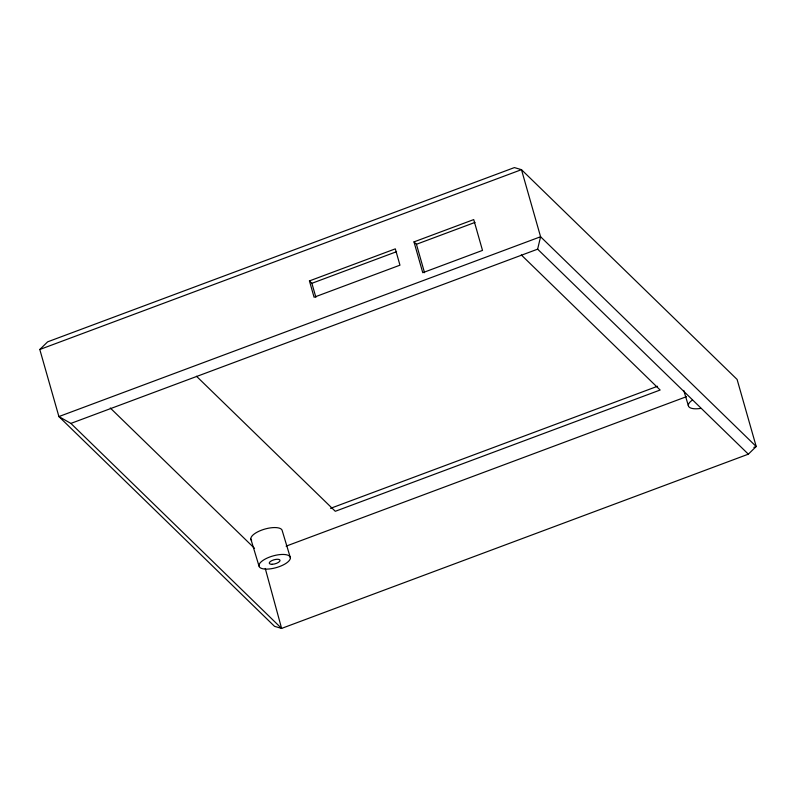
<?xml version="1.0" encoding="UTF-8"?>
<svg xmlns="http://www.w3.org/2000/svg" width="796" height="796" viewBox="0 0 796 796"><rect width="100%" height="100%" fill="white"/><g stroke="black" fill="none" stroke-linecap="round" stroke-linejoin="round"><path stroke-width="1.19" d="M753.872 447.382L756.2 446.506L540.583 236.75L58.904 416.567L70.894 423.412L537.628 249.168L540.583 236.75L521.47 169.667L514.395 167.588L47.651 341.832L39.8 349.494L58.904 416.567L274.53 626.333L281.605 628.412L748.349 454.168L756.2 446.506L737.096 379.433L521.47 169.667L39.8 349.494M309.435 280.918L395.314 248.859L399.96 265.177L314.082 297.236L309.435 280.918L311.883 283.306L315.873 297.286M413.99 241.894L473.729 219.587L482.505 250.402L422.766 272.71L413.99 241.894L416.437 244.273L424.537 272.72M311.883 283.306L396.607 251.675M416.437 244.273L475.033 222.402M330.539 508.345L657.516 386.269M286.102 546.146L686.5 396.667M537.628 249.168L748.349 454.168M521.31 254.959L660.143 390.02L335.295 511.291L196.463 376.239M110.276 408L254.541 548.345M70.894 423.412L281.605 628.412L265.257 568.463M683.774 390.428L688.351 405.622M290.341 557.628A16.248 6.06 -15.9 0 0 266.053 558.613A16.248 6.06 -15.9 0 0 267.555 569.09A16.248 6.06 -15.9 0 0 290.341 557.628L282.242 530.743A16.248 6.06 -15.9 0 0 263.635 529.44A16.248 6.06 -15.9 0 0 251.616 540.474M250.849 539.051L258.959 565.926M700.828 408.388A16.248 6.06 -15.9 0 1 692.341 400.129M272.212 564.294A5.582 2.08 -15.9 0 0 280.043 560.354A5.582 2.08 -15.9 0 0 271.695 560.692A5.582 2.08 -15.9 0 0 272.212 564.294"/></g></svg>
